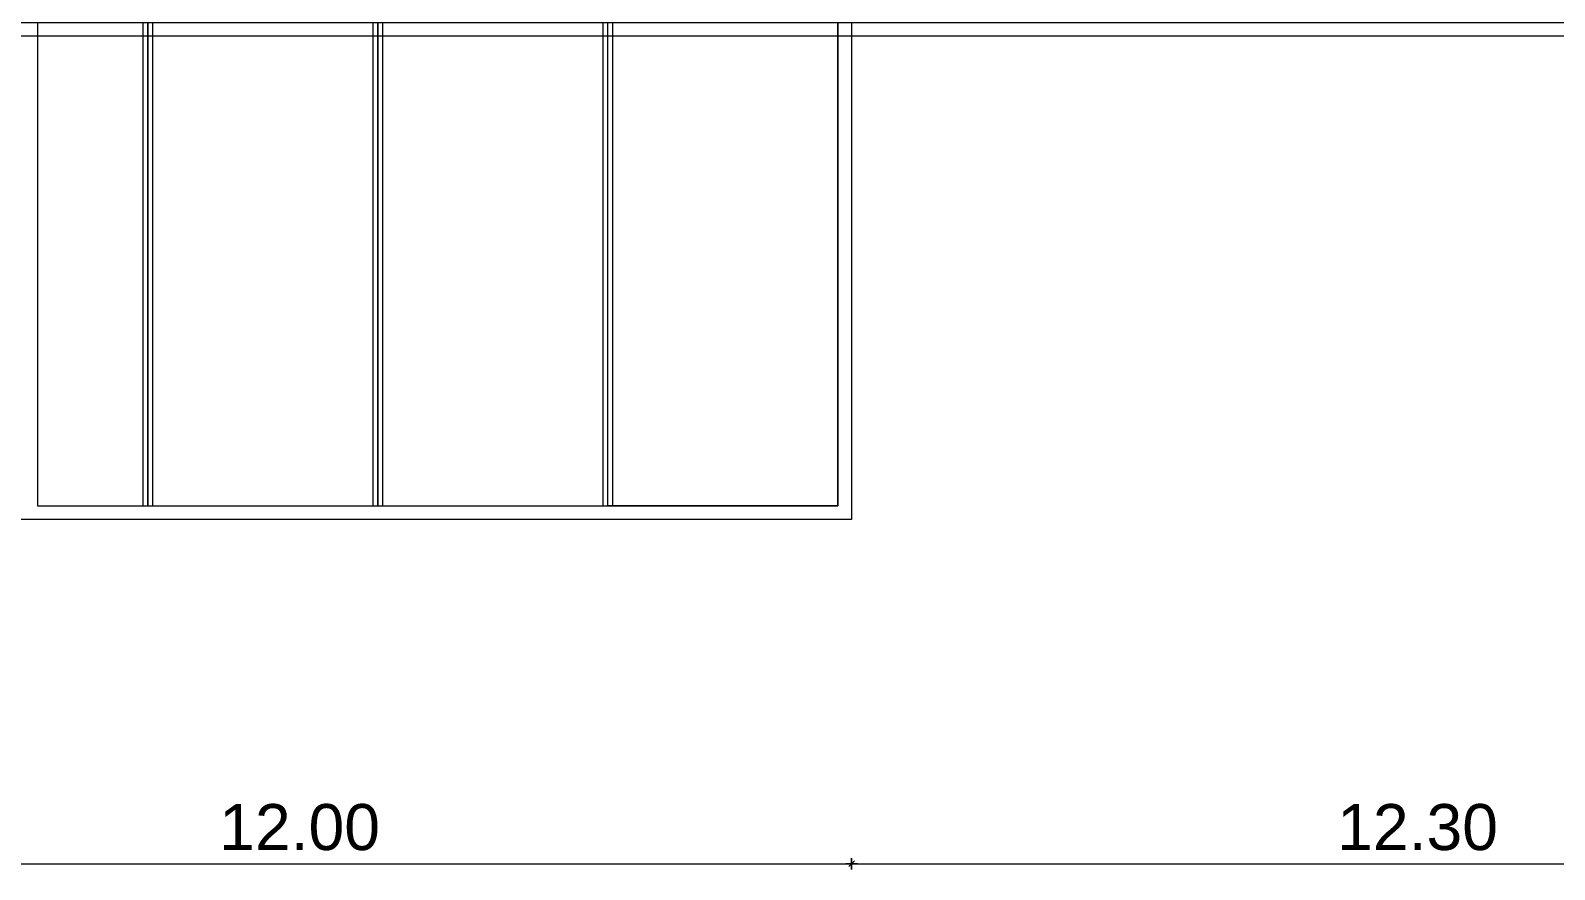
# Model space of a CAD drawing. Header units: metres. Extents: x 5 to 242, y -3 to 162.
# Drawn here: x 196.38 to 212.95, y 77.69 to 86.81 of the extents above; entities that cross this region are included whole.
import ezdxf

# ---------------------------------------------------------------- set-up
doc = ezdxf.new("R2010")
doc.units = ezdxf.units.M
doc.layers.add('1053_ARQ_BASE_MATADOURO_dwg', color=7, linetype='Continuous', lineweight=5, true_color=0x767676)
for name, color, linetype, lineweight in [('A-COTAS', 7, 'Continuous', 9), ('A-ESQ-PORTAS', 7, 'Continuous', 20), ('A-Hachuras', 7, 'Continuous', 5)]:
    doc.layers.add(name, color=color, linetype=linetype, lineweight=lineweight)
doc.styles.add('Arial', font='arial.ttf', dxfattribs={"height": 0.5})

# ---------------------------------------------------------------- blocks, each defined once
blk = doc.blocks.new('1053_ARQ_BASE_MATADOURO_dwg_PU-Tick-4039619-TÉRREO 1_20')
at = {"layer": 'A-COTAS', "color": 253, "true_color": 0xaaaaaa}
for p, q in [((1, 0), (-1, 0)), ((-0.5, -0.5), (0.5, 0.5)), ((0, -1), (0, 1))]:
    blk.add_line(p, q, dxfattribs=at)
blk = doc.blocks.new('1053_ARQ_BASE_MATADOURO_dwg_arq geral tgov-4039641-TÉRREO 1_20')
at = {"color": 253, "lineweight": 5, "true_color": 0xaaaaaa, "flags": 128}
blk.add_lwpolyline([(23.997, 3.707), (62.5, 3.707), (62.5, 3.556), (23.997, 3.556), (23.997, 3.707), (23.997, 9.856), (47.259, 9.856)], dxfattribs=at)
at = {"layer": 'A-COTAS', "color": 253, "true_color": 0xaaaaaa}
blk.add_line((36.761, -5.433), (48.637, -5.433), dxfattribs=at)
at = {"layer": 'A-COTAS', "color": 253, "true_color": 0xaaaaaa, "flags": 128}
blk.add_lwpolyline([(48.762, -5.433), (60.938, -5.433), (60.875, -5.433)], dxfattribs=at)
at = {"layer": 'A-ESQ-PORTAS', "color": 253, "true_color": 0xaaaaaa, "flags": 128}
blk.add_lwpolyline([(39.849, -1.543), (48.549, -1.543), (48.549, 3.707), (48.699, 3.707), (48.699, 3.557), (48.699, -1.693), (36.699, -1.693)], dxfattribs=at)
at = {"layer": 'A-Hachuras', "color": 253, "true_color": 0xaaaaaa, "flags": 128}
for points in [[(39.849, 3.707), (39.849, -1.543), (41.049, -1.543), (41.049, 3.707)], [(40.999, -1.543), (40.999, 3.707), (41.099, 3.707), (41.099, -1.543)], [(41.049, 3.707), (41.049, -1.543), (43.549, -1.543), (43.549, 3.707), (43.549, -1.543), (46.049, -1.543), (46.049, 3.707)], [(43.499, -1.543), (43.499, 3.707), (43.599, 3.707), (43.599, -1.543)], [(45.999, -1.543), (45.999, 3.707), (46.099, 3.707), (46.099, -1.543)], [(48.549, 3.707), (48.549, -1.543), (46.049, -1.543), (46.049, 3.707)]]:
    blk.add_lwpolyline(points, dxfattribs=at)
at = {"xscale": 0.0625, "yscale": 0.0625, "zscale": 0.0625}
blk.add_blockref('1053_ARQ_BASE_MATADOURO_dwg_PU-Tick-4039619-TÉRREO 1_20', (48.699, -5.433), dxfattribs=at)
at = {"xscale": 0.0625, "yscale": 0.0625, "zscale": 0.0625, "rotation": 180}
blk.add_blockref('1053_ARQ_BASE_MATADOURO_dwg_PU-Tick-4039619-TÉRREO 1_20', (48.699, -5.433), dxfattribs=at)
at = {"layer": 'A-COTAS', "char_height": 0.5, "width": 2.0932, "attachment_point": 2, "line_spacing_factor": 0.941778, "style": 'Arial'}
for s, insert in [('12.00', (42.699, -4.784)), ('12.30', (54.85, -4.784))]:
    blk.add_mtext(s, dxfattribs=dict(at, insert=insert))
blk = doc.blocks.new('1053_ARQ_BASE_MATADOURO_dwg-3625622-TÉRREO 1_20')
blk.add_blockref('1053_ARQ_BASE_MATADOURO_dwg_arq geral tgov-4039641-TÉRREO 1_20', (130.21, 83.186))

msp = doc.modelspace()

# ---------------------------------------------------------------- block references
at = {"layer": '1053_ARQ_BASE_MATADOURO_dwg', "color": 253, "true_color": 0xaaaaaa}
msp.add_blockref('1053_ARQ_BASE_MATADOURO_dwg-3625622-TÉRREO 1_20', (26.399, 0), dxfattribs=at)

doc.saveas('drawing.dxf')
